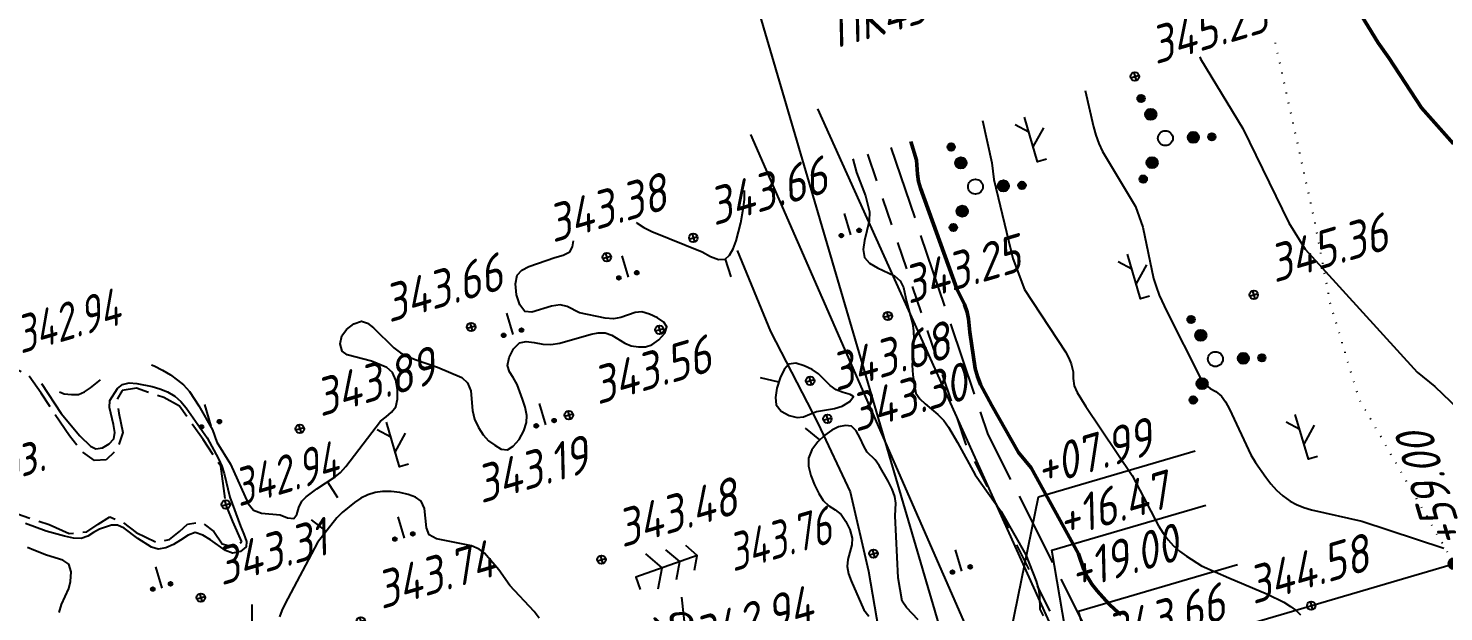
# Model space of a CAD drawing. Extents: x 1517648 to 1519685, y 2184577 to 2185456.
# Drawn here: x 1517976 to 1518128.2, y 2184805.2 to 2184868 of the extents above; entities that cross this region are included whole.
import ezdxf
from ezdxf.enums import TextEntityAlignment as Align

# ---------------------------------------------------------------- set-up
doc = ezdxf.new("R2010")
doc.units = 0
doc.header["$PDMODE"] = 34
for name, pattern in [('ИИDash_30_20', [5, 3, -2]), ('ИИDash_40_10', [5, 4, -1]), ('ИИDash_80_20', [10, 8, -2]), ('ИИDot', [1, 0, -1])]:
    doc.linetypes.add(name, pattern=pattern)
for name, color, linetype, lineweight in [('ИИ_ГЕОПУНКТ_025', 7, 'Continuous', 25), ('ИИ_ГЕОСЕТКА_025', 3, 'Continuous', 25), ('ИИ_ГИДРОГРАФИЯ_025', 3, 'Continuous', 25), ('ИИ_ГРАНИЦА_025', 7, 'Continuous', 25), ('ИИ_ДОРОГА_025', 7, 'Continuous', 25), ('ИИ_КОНТУР_025', 7, 'ИИDot', 25), ('ИИ_ОТМЕТКА_025', 7, 'Continuous', 25), ('ИИ_ПИКЕТАЖ_025', 7, 'Continuous', 25), ('ИИ_РАЗМЕР_025', 7, 'Continuous', 25), ('ИИ_РЕЛЬЕФ_025', 34, 'Continuous', 25), ('ИИ_РЕЛЬЕФ_050', 34, 'Continuous', 50), ('ИИ_ТЕКСТ_025', 7, 'Continuous', 25), ('ИИ_ТРАССА_ТРУБ_025', 7, 'Continuous', 25), ('ИИ_УГОДЬЯ_025', 7, 'Continuous', 25)]:
    doc.layers.add(name, color=color, linetype=linetype, lineweight=lineweight)
doc.styles.add('VNIPISIMPLEXCUR', font='simplex.shx', dxfattribs={"width": 0.8, "oblique": 15})
doc.linetypes.add('ИИ05485', pattern='A,19.47,-0.53,[37,3dservice.shx,S=1.5,R=0,X=0,Y=0],-0.53,19.47', length=40)
doc.linetypes.add('ИИ063862', pattern='A,0,[3,3dservice.shx,S=1.5,R=0,X=0.75,Y=0],-4', length=4)
doc.dimstyles.new('ИИ-2000-м-dm', dxfattribs={"dimscale": 2, "dimtxt": 2.5, "dimasz": 2.5, "dimexe": 1.25, "dimexo": 0, "dimgap": 1, "dimtad": 1, "dimtoh": 1, "dimzin": 1, "dimdsep": 46, "dimtxsty": 'VNIPISIMPLEXCUR', "dimcen": 2.5, "dimaunit": 1, "dimazin": 0, "dimtfac": 1, "dimtmove": 1, "dimatfit": 2, "dimfxl": 1, "dimarcsym": 0})

# ---------------------------------------------------------------- blocks, each defined once
blk = doc.blocks.new('ИИ05407')
at = {"linetype": 'Continuous', "lineweight": 25}
h = blk.add_hatch(color=0, dxfattribs=at)
edge = h.paths.add_edge_path()
edge.add_arc((-0.4999999999999995, 0.1), 0.1, 0, 360)
h = blk.add_hatch(color=0, dxfattribs=at)
edge = h.paths.add_edge_path()
edge.add_arc((0.5000000000000007, 0.1), 0.1, 0, 360)
at = {"color": 0, "linetype": 'Continuous', "lineweight": 25}
blk.add_lwpolyline([(0, 0), (0, 1.2)], dxfattribs=at)
for centre in [(-0.4999999999999995, 0.1), (0.5000000000000007, 0.1)]:
    blk.add_circle(centre, 0.1, dxfattribs=at)
blk = doc.blocks.new('PICKET')
at = {"color": 0, "linetype": 'Continuous', "lineweight": 25}
for p, q in [((-0.2299999999999898, 0), (0.2299999999999898, 0)), ((0, 0.2299999999999898), (0, -0.2299999999999898))]:
    blk.add_line(p, q, dxfattribs=at)
blk.add_circle((0, 0), 0.23, dxfattribs=at)
at = {"color": 0, "linetype": 'Continuous', "style": 'VNIPISIMPLEXCUR', "oblique": 15, "width": 0.8}
blk.add_attdef('OTMETKA', (1.25, 0.3000000000000114), '', height=2, dxfattribs=at)
at = {"color": 8, "linetype": 'Continuous', "style": 'VNIPISIMPLEXCUR', "oblique": 15, "width": 0.8, "flags": 1}
blk.add_attdef('NOMER', (1.25, -2.699999999999989), '', height=2, dxfattribs=at)
blk = doc.blocks.new('ИИ053952')
at = {"linetype": 'Continuous', "lineweight": 25}
h = blk.add_hatch(color=0, dxfattribs=at)
edge = h.paths.add_edge_path()
edge.add_arc((-1.308630616908658, 2.130137532763825), 0.2, 0, 360)
h = blk.add_hatch(color=0, dxfattribs=at)
edge = h.paths.add_edge_path()
edge.add_arc((-0.7851783701452177, 1.278082519658284), 0.3, 0, 360)
h = blk.add_hatch(color=0, dxfattribs=at)
edge = h.paths.add_edge_path()
edge.add_arc((1.499441115229502, 0.04094315521868452), 0.3, 0, 360)
h = blk.add_hatch(color=0, dxfattribs=at)
edge = h.paths.add_edge_path()
edge.add_arc((2.49906852538254, 0.06823859203112193), 0.2, 0, 360)
h = blk.add_hatch(color=0, dxfattribs=at)
edge = h.paths.add_edge_path()
edge.add_arc((-0.7142627450842838, -1.319025674876968), 0.3, 0, 360)
h = blk.add_hatch(color=0, dxfattribs=at)
edge = h.paths.add_edge_path()
edge.add_arc((-1.190437908473882, -2.198376124794947), 0.2, 0, 360)
at = {"color": 0, "linetype": 'Continuous', "lineweight": 25}
for centre, radius in [((-1.308630616908658, 2.130137532763825), 0.2), ((-0.7851783701452177, 1.278082519658284), 0.3), ((0, 0), 0.4), ((1.499441115229502, 0.04094315521868452), 0.3), ((2.49906852538254, 0.06823859203112193), 0.2), ((-0.7142627450842838, -1.319025674876968), 0.3), ((-1.190437908473882, -2.198376124794947), 0.2)]:
    blk.add_circle(centre, radius, dxfattribs=at)
blk = doc.blocks.new('ИИ05383')
at = {"color": 0, "linetype": 'Continuous', "lineweight": 25}
for points in [[(0.5, 0), (0, 0), (0, 2.5)], [(0, 1.66), (-0.5939696961966998, 2.2539696961967)], [(0, 0.833), (0.8251936136447011, 1.658193613644701)]]:
    blk.add_lwpolyline(points, dxfattribs=at)
blk = doc.blocks.new('ИИ053672А')
at = {"color": 0, "linetype": 'Continuous'}
for points in [[(0.6999999999999887, 3.095854811567278), (0, 3.5), (-0.6999999999999887, 3.095854811567278)], [(0, 3.5), (0, 0), (0.6999999999999887, 0)], [(0.8499999999999943, 2.009252271188813), (0, 2.5), (-0.8499999999999943, 2.009252271188813)], [(1, 0.9226497308103772), (0, 1.5), (-1, 0.9226497308103772)]]:
    blk.add_lwpolyline(points, dxfattribs=at)
at = {"color": 0, "linetype": 'Continuous', "style": 'VNIPISIMPLEXCUR', "oblique": 15, "width": 0.8}
blk.add_attdef('RACE1', text='', height=2, dxfattribs=at).set_placement((-2, 2.25), align=Align.RIGHT)
blk.add_attdef('HEIGHT', (2, 2.25), '', height=2, dxfattribs=at)
blk.add_attdef('DISTANCE', text='', height=2, dxfattribs=at).set_placement((8.5, 1.75), align=Align.MIDDLE_LEFT)
blk.add_attdef('RACE2', text='', height=2, dxfattribs=at).set_placement((-2, 1.25), align=Align.TOP_RIGHT)
blk.add_attdef('THICKNESS', text='', height=2, dxfattribs=at).set_placement((2, 1.25), align=Align.TOP_LEFT)
blk = doc.blocks.new('ИИ050052Р')
at = {"linetype": 'Continuous', "lineweight": 25}
h = blk.add_hatch(color=0, dxfattribs=at)
edge = h.paths.add_edge_path()
edge.add_arc((0, 0), 0.15, 0, 360)
at = {"color": 0, "linetype": 'Continuous', "lineweight": 25}
for radius in [0.75, 0.15]:
    blk.add_circle((0, 0), radius, dxfattribs=at)
at = {"color": 0, "linetype": 'Continuous', "style": 'VNIPISIMPLEXCUR', "oblique": 15, "width": 0.8}
for tag, p in [('CENTRE', (1.449999999999999, 0.6999999999999993)), ('HEIGHT', (1.449999999999999, -2.699999999999999))]:
    blk.add_attdef(tag, p, '', height=2, dxfattribs=at)
for tag, p in [('NUMBER', (-2, -1)), ('STATIONING', (-2, -4.399999999999999)), ('ALPHA', (-2, -7.799999999999999))]:
    blk.add_attdef(tag, text='', height=2, dxfattribs=at).set_placement(p, align=Align.RIGHT)
at = {"color": 253, "linetype": 'Continuous', "style": 'VNIPISIMPLEXCUR', "oblique": 15, "width": 0.8, "flags": 1}
blk.add_attdef('NOTE', text='', height=1.6, dxfattribs=at).set_placement((-2, -10.8), align=Align.RIGHT)
blk = doc.blocks.new('ИИ15002')
at = {"linetype": 'Continuous', "lineweight": 25}
h = blk.add_hatch(color=0, dxfattribs=at)
edge = h.paths.add_edge_path()
edge.add_arc((0, 0), 0.3, 0, 360)
at = {"color": 0, "linetype": 'Continuous', "lineweight": 25}
blk.add_circle((0, 0), 0.3, dxfattribs=at)
at = {"color": 0, "linetype": 'Continuous', "style": 'VNIPISIMPLEXCUR', "oblique": 15, "width": 0.8}
blk.add_attdef('STATIONING', (1, 1.3), '', height=2, rotation=90, dxfattribs=at)
at = {"color": 7, "linetype": 'Continuous', "style": 'VNIPISIMPLEXCUR', "oblique": 15, "width": 0.8}
blk.add_attdef('HEIGHT', text='', height=2, dxfattribs=at).set_placement((0, -1.3), align=Align.TOP_CENTER)
blk = doc.blocks.new('ИИ053296')
at = {"color": 0, "linetype": 'Continuous', "lineweight": 25}
blk.add_lwpolyline([(0, 0), (1, 0)], dxfattribs=at)
blk = doc.blocks.new('ИИ05012')
at = {"color": 0, "linetype": 'Continuous', "flags": 128}
for points in [[(0, 3), (0, -3)], [(-3, 0), (3, 0)]]:
    blk.add_lwpolyline(points, dxfattribs=at)
blk = doc.blocks.new('*D26')
at = {"layer": 'Defpoints', "color": 0, "transparency": 16777216}
for p in [(1517926.909671866, 2184855.147363951), (1518076.55, 2184794.9), (1517957.228860833, 2184764.673695511), (1517857.42, 2184730.52), (1517974.202249156, 2184660.524278777)]:
    blk.add_point(p, dxfattribs=at)
at = {"layer": 'ИИ_РАЗМЕР_025', "color": 0, "lineweight": -2, "transparency": 16777216}
for p, q in [((1517951.516275566, 2184788.67653947), (1517966.028395598, 2184792.940311232)), ((1517955.308124022, 2184766.134705561), (1517951.516275566, 2184788.67653947))]:
    blk.add_line(p, q, dxfattribs=at)
blk.add_arc((1517950.545219905, 2184757.880022167), 9.530217917746498, 40.60084746691081, 79.42976252258882, dxfattribs=at)
at = {"layer": 'ИИ_РАЗМЕР_025', "color": 0, "transparency": 16777216}
for points in [[(1517952.311411311, 2184766.582094964), (1517952.275488879, 2184767.914944301), (1517948.294902083, 2184767.140752336)], [(1517958.367100697, 2184764.400119852), (1517957.195197677, 2184763.764178749), (1517959.688972499, 2184760.566440238)]]:
    blk.add_solid(points, dxfattribs=at)
at = {"layer": 'ИИ_РАЗМЕР_025', "color": 0, "transparency": 16777216, "insert": (1517958.298993249, 2184794.193212795), "char_height": 4, "attachment_point": 5, "rotation": 16.373191132157835, "style": 'VNIPISIMPLEXCUR'}
blk.add_mtext("87°17'", dxfattribs=at)

msp = doc.modelspace()

# ---------------------------------------------------------------- linework, layer by layer
at = {"layer": 'ИИ_ГЕОПУНКТ_025'}
msp.add_lwpolyline([(1518076.55, 2184794.9), (1518054.4624092, 2184870.077046715), (1518090.276155211, 2184880.599398968)], dxfattribs=at)
at = {"layer": 'ИИ_ГИДРОГРАФИЯ_025', "linetype": 'ИИDash_40_10', "flags": 128}
msp.add_lwpolyline([(1517998.927351212, 2184812.749451798), (1517997.972178693, 2184814.92879802), (1517997.220179994, 2184816.753641186), (1517996.682983303, 2184820.874165177), (1517994.785160928, 2184823.73660868), (1517992.240504668, 2184827.325406435), (1517990.551606316, 2184828.250867472), (1517987.622453185, 2184829.253431364), (1517986.08267675, 2184829.002960471), (1517985.509701021, 2184828.036850355), (1517985.724630811, 2184826.569855147), (1517986.154362607, 2184824.49459778), (1517985.509701021, 2184822.669811307), (1517984.363877345, 2184821.560607362), (1517983.110588775, 2184821.489060448), (1517981.749835309, 2184822.45511387), (1517980.389081844, 2184824.136806515), (1517977.343263494, 2184828.721535049), (1517975.982510029, 2184830.689472044), (1517974.048780835, 2184831.583978552), (1517972.473225362, 2184831.047263309), (1517971.900249633, 2184829.508721186), (1517970.390246468, 2184827.141323368), (1517968.528203131, 2184825.853195445), (1517967.133715144, 2184824.758108126), (1517966.355265514, 2184823.729351941), (1517965.727471188, 2184822.449671316), (1517965.853081167, 2184821.144932263), (1517965.35153573, 2184820.149001484), (1517964.352991842, 2184820.202946861), (1517962.940156385, 2184821.646724448), (1517961.659522407, 2184821.521262228), (1517957.538543981, 2184821.143231465), (1517956.659657481, 2184820.415573267), (1517956.509002177, 2184819.411932203), (1517957.551733841, 2184818.855516831), (1517959.221053219, 2184818.558811787), (1517962.486912649, 2184817.324939328), (1517964.069879494, 2184815.390111206), (1517965.752388732, 2184814.260951229), (1517967.711035471, 2184814.562049218), (1517969.167497862, 2184815.465343183), (1517971.642896127, 2184816.234784325), (1517974.219497956, 2184815.968042462), (1517978.222916688, 2184814.601507738), (1517980.370297849, 2184813.654843416), (1517982.265181231, 2184813.812620803), (1517983.496746815, 2184814.633029199), (1517984.728440181, 2184815.421916134), (1517986.040849726, 2184814.89590427), (1517987.570573581, 2184813.749521187), (1517989.753350433, 2184812.707215308), (1517991.174417133, 2184812.991191927), (1517992.248171605, 2184813.843178479), (1517993.100862738, 2184814.632065414), (1517994.616743887, 2184814.884520571), (1517995.94312392, 2184813.843178479), (1517996.827249493, 2184812.51791646), (1517997.995818414, 2184812.202361685)], close=True, dxfattribs=at)
at = {"layer": 'ИИ_ГРАНИЦА_025', "linetype": 'ИИ05485', "flags": 128}
for points in [[(1518060.855371928, 2184859.292644118), (1518089.87, 2184794.97), (1518116.562939102, 2184740.83985748)], [(1518108.770556634, 2184738.748911013), (1518082.1, 2184791.64), (1518053.686970523, 2184856.520625999)]]:
    msp.add_lwpolyline(points, dxfattribs=at)
at = {"layer": 'ИИ_ДОРОГА_025', "linetype": 'ИИDash_80_20', "flags": 128}
msp.add_lwpolyline([(1518068.732694225, 2184855.13904917), (1518079.177244458, 2184824.277364264), (1518089.959151373, 2184802.893013258), (1518106.305544392, 2184775.358425854), (1518123.469106701, 2184746.148255529)], dxfattribs=at)
at = {"layer": 'ИИ_ДОРОГА_025', "linetype": 'ИИDash_30_20', "flags": 128}
msp.add_lwpolyline([(1518066.236059138, 2184854.405589143), (1518076.77317888, 2184823.270378717), (1518087.677804525, 2184801.642632882), (1518104.066850305, 2184774.036199281), (1518120.897416279, 2184745.392745788)], dxfattribs=at)
at = {"layer": 'ИИ_КОНТУР_025', "flags": 128}
msp.add_lwpolyline([(1518206.822147899, 2184770.635664269), (1518185.052394211, 2184770.963178496), (1518177.694950844, 2184771.765118117), (1518163.916471106, 2184775.240164111), (1518139.136447801, 2184795.88570653), (1518134.05312232, 2184802.702147755), (1518130.441293546, 2184808.449347831), (1518119.131497597, 2184828.021360169), (1518116.014680369, 2184838.321887788), (1518114.336392109, 2184847.185138839), (1518109.910834593, 2184867.236339685)], dxfattribs=at)
at = {"layer": 'ИИ_ПИКЕТАЖ_025', "color": 4}
for points in [[(1518080.202452162, 2184795.973015306), (1518084.611206068, 2184817.574624421), (1518101.478816272, 2184822.530457195)], [(1518088.339284505, 2184798.363449255), (1518086.050244299, 2184811.837740642), (1518102.615293081, 2184816.704678558)]]:
    msp.add_lwpolyline(points, dxfattribs=at)
at = {"layer": 'ИИ_ПИКЕТАЖ_025', "color": 4, "elevation": 343.66}
msp.add_lwpolyline([(1518090.735248667, 2184799.067334236), (1518088.908213003, 2184805.28580988), (1518106.014493501, 2184810.31176581)], dxfattribs=at)
at = {"layer": 'ИИ_РЕЛЬЕФ_025'}
for points, elevation in [([(1518101.962345354, 2184864.901237065), (1518102.035655556, 2184864.686011111), (1518106.579433333, 2184857.19141), (1518111.51936, 2184847.041), (1518113.292486016, 2184844.209210651), (1518125.349142182, 2184830.991426364), (1518127.24207, 2184829.438), (1518130.557764516, 2184826.239677419)], 345.5), ([(1518089.614872892, 2184861.27380367), (1518090.517594796, 2184857.362159752), (1518090.774988413, 2184856.45039269), (1518091.091678947, 2184855.565326316), (1518091.490589187, 2184854.724315831), (1518095.036842697, 2184848.787054545), (1518095.841109367, 2184846.574428638), (1518096.985040001, 2184841.054980762), (1518097.251656016, 2184840.185022419), (1518097.599431991, 2184839.262216752), (1518098.417894297, 2184837.497427614), (1518102.028397098, 2184830.326019966), (1518102.497931157, 2184829.683044743), (1518103.091111687, 2184829.214697156), (1518103.689572449, 2184828.918623975), (1518104.305813333, 2184828.407397778), (1518104.729732388, 2184827.798232566), (1518105.157961329, 2184827.008498924), (1518107.441555121, 2184822.106581584), (1518107.94232386, 2184821.28660375), (1518109.046676825, 2184819.70305447), (1518109.612001567, 2184818.976554864), (1518110.220391625, 2184818.302340691), (1518110.897571859, 2184817.686988508), (1518111.669267128, 2184817.137074871), (1518112.371470354, 2184816.761291933), (1518113.146774525, 2184816.448059597), (1518113.98055945, 2184816.184867743), (1518119.392634286, 2184814.956), (1518128.196907373, 2184812.053947547)], 345), ([(1518078.597734358, 2184858.037195015), (1518079.59505, 2184853.50505), (1518079.817103887, 2184851.691103312), (1518081.84812332, 2184843.21480169), (1518083.093747713, 2184839.857384979), (1518087.503507504, 2184833.187855314), (1518087.871642435, 2184832.500892875), (1518088.140969565, 2184831.893117392), (1518088.326902722, 2184831.017326887), (1518088.323963373, 2184830.292903363), (1518088.448949714, 2184829.526746823), (1518088.762405456, 2184828.813744249), (1518089.69043772, 2184827.289504894), (1518094.682346154, 2184819.861538461), (1518097.531525339, 2184814.470601243), (1518098.022266533, 2184813.680432413), (1518098.568662879, 2184812.962473912), (1518099.136861911, 2184812.335521847), (1518099.761964407, 2184811.753559322), (1518100.511819907, 2184811.191957343), (1518102.136708911, 2184810.167722772), (1518105.088390923, 2184808.861282988), (1518109.224970497, 2184807.128133866), (1518110.991754947, 2184806.248403421), (1518111.724394505, 2184805.801960256), (1518112.327817489, 2184805.349878856), (1518112.780487805, 2184804.891219513)], 344.5), ([(1518064.640478217, 2184853.936840293), (1518065.035, 2184852.437941176), (1518066.001211181, 2184849.927800927), (1518066.456364368, 2184848.212944828), (1518066.405180363, 2184847.227297658), (1518065.889033983, 2184845.133529362), (1518065.746846676, 2184844.159699499), (1518065.8971, 2184843.3241), (1518066.444834859, 2184842.695147733), (1518067.288233946, 2184842.199445532), (1518069.122457386, 2184841.331331728), (1518069.743498033, 2184840.820690324), (1518070.09640913, 2184840.102489042), (1518070.411575377, 2184838.585457349), (1518071.054340869, 2184836.227196637), (1518071.185856214, 2184835.413503268), (1518071.219768826, 2184834.51124483), (1518071.039811344, 2184831.710480771), (1518071.114524674, 2184830.707883097), (1518071.244475471, 2184829.717374292), (1518071.429663734, 2184828.738954355), (1518071.856360841, 2184828.131189413), (1518072.440843984, 2184827.580431769), (1518073.793789816, 2184826.451754705), (1518074.417563222, 2184825.77474345), (1518074.922524553, 2184825.064930374), (1518075.894165068, 2184823.44170084), (1518077.791507524, 2184819.950917719), (1518080.609545677, 2184816.009741054), (1518083.258174576, 2184811.341251443), (1518084.368639008, 2184808.516896209), (1518084.613808148, 2184807.66111745), (1518084.707320608, 2184806.905682407), (1518084.756790393, 2184805.510255031), (1518085.109187466, 2184804.807822877)], 343.5), ([(1518041.351039069, 2184847.094538883), (1518041.448357121, 2184847.007793679), (1518042.188110512, 2184846.530556968), (1518043.016820828, 2184846.114141843), (1518048.43566263, 2184843.907184035), (1518049.336195976, 2184843.435792206), (1518050.185630734, 2184843.110025404), (1518050.907319022, 2184843.148321168), (1518051.374046883, 2184843.555351389), (1518051.768511226, 2184844.244124686), (1518052.097728146, 2184845.118845543), (1518052.588484097, 2184847.042947866), (1518052.901809237, 2184848.729611923), (1518052.980540665, 2184849.551981781), (1518053.000249601, 2184850.367847872), (1518052.993104015, 2184850.514956632)], 343.5), ([(1517989.234725578, 2184831.782859685), (1517989.527899981, 2184831.673825905), (1517990.40844839, 2184831.217901326), (1517991.254932496, 2184830.685605504), (1517992.0205799, 2184830.133735391), (1517992.658618202, 2184829.619087939), (1517993.328033944, 2184828.891523996), (1517994.325633785, 2184827.353768202), (1517995.779833716, 2184824.776088884), (1517996.250457724, 2184823.467886193), (1517997.709105385, 2184821.084245842), (1517999.611492011, 2184816.854343556), (1518000.208307585, 2184816.1527809), (1518001.056994621, 2184815.839033311), (1518003.062874065, 2184815.664947023), (1518003.844717657, 2184815.338601293), (1518004.540060317, 2184815.247900777), (1518004.861636595, 2184815.70029767), (1518005.081308826, 2184816.43030083), (1518005.383741818, 2184817.102139477), (1518005.868043527, 2184817.59242628), (1518007.008282332, 2184818.452374016), (1518008.97591433, 2184819.722767296), (1518009.553132393, 2184820.196279642), (1518010.141218201, 2184820.857562325), (1518013.855676324, 2184825.714761075), (1518014.472575062, 2184826.182811846), (1518015.051010966, 2184826.677654137), (1518015.516214026, 2184827.251369447), (1518015.680514031, 2184828.093931062), (1518015.667265333, 2184829.125659166), (1518015.487114992, 2184830.142655868), (1518015.150710065, 2184830.941023277), (1518014.525166422, 2184831.474657946), (1518012.88517759, 2184832.175269712), (1518010.265393049, 2184832.861275736), (1518009.731059013, 2184833.228834449), (1518009.49988741, 2184834.03234425), (1518009.690075, 2184834.885075), (1518010.195029068, 2184835.575362781), (1518010.971869502, 2184836.197301852), (1518011.823791662, 2184836.461261225), (1518012.439023161, 2184836.254613027), (1518013.107715937, 2184835.748725174), (1518015.283789296, 2184833.597921442), (1518016.015554545, 2184833.057372727), (1518016.794904273, 2184832.661381579), (1518017.587342251, 2184832.344035639), (1518019.987093182, 2184831.526818182), (1518022.583560729, 2184830.401038141), (1518023.218277273, 2184829.837272727), (1518023.567096328, 2184828.983352066), (1518023.759880343, 2184826.863123365), (1518023.964145313, 2184825.9190625), (1518024.375670131, 2184825.033144724), (1518024.876053384, 2184824.242823942), (1518025.465459724, 2184823.598719933), (1518026.135583449, 2184823.121829027), (1518026.837317858, 2184822.696857373), (1518027.518016667, 2184822.6326), (1518028.135371024, 2184823.022407425), (1518028.75126245, 2184823.758596773), (1518029.259850753, 2184824.663684357), (1518029.555295746, 2184825.560186485), (1518029.574258111, 2184826.346191829), (1518029.410732377, 2184827.211281542), (1518029.135742474, 2184828.094469562), (1518028.53546589, 2184829.671196271), (1518028.136381941, 2184830.399212), (1518027.712093465, 2184831.032191392), (1518027.517617115, 2184831.686537662), (1518027.69667884, 2184832.581644017), (1518028.158183506, 2184833.503010624), (1518028.806687125, 2184834.145530891), (1518029.514356551, 2184834.287422938), (1518030.387428913, 2184834.175275445), (1518031.313685826, 2184833.998613855), (1518032.180908906, 2184833.946963613), (1518033.142672268, 2184834.117221506), (1518036.513519573, 2184835.059932714), (1518037.265003142, 2184835.220787656), (1518037.999065987, 2184835.229141587), (1518038.72373301, 2184834.980419102), (1518040.130004895, 2184834.106008012), (1518040.814635272, 2184833.824459991), (1518041.587141447, 2184833.711164405), (1518042.344162549, 2184833.728119805), (1518043.027825027, 2184833.927854724), (1518043.770449149, 2184834.447980983), (1518044.42944761, 2184835.176467999), (1518044.66204639, 2184835.854052822), (1518044.328683064, 2184836.351795236), (1518043.626572014, 2184836.841621165), (1518042.764291574, 2184837.240119782), (1518041.950420077, 2184837.463880263), (1518041.223286121, 2184837.415187019), (1518039.706375395, 2184836.88192806), (1518038.918966153, 2184836.733468597), (1518038.029252407, 2184836.788295624), (1518035.256570588, 2184837.375358824), (1518033.908474767, 2184838.028671666), (1518033.155484615, 2184838.221592308), (1518032.223700113, 2184838.084843341), (1518030.135830403, 2184837.431358353), (1518029.370036364, 2184837.525454545), (1518028.847870257, 2184838.219641731), (1518028.494959294, 2184839.307498521), (1518028.377673727, 2184840.4767074), (1518028.562383809, 2184841.414950851), (1518029.046233097, 2184841.94178359), (1518029.811230489, 2184842.341178415), (1518032.588190844, 2184843.320897899), (1518033.481264442, 2184843.547124323), (1518034.230340501, 2184843.920741704), (1518034.490676593, 2184844.471455276), (1518034.590665078, 2184845.10835316)], 343.5), ([(1517977.407288534, 2184829.754885376), (1517979.510098453, 2184826.538888707), (1517981.514759678, 2184824.145204927), (1517982.658986886, 2184823.025077363), (1517983.25321194, 2184822.743036641), (1517983.953268863, 2184822.861885856), (1517984.660495957, 2184823.269415203), (1517985.183365935, 2184823.83466301), (1517985.275410658, 2184824.495290113), (1517985.1265029, 2184825.357907739), (1517984.702717671, 2184827.203347416), (1517984.726284069, 2184827.943285896), (1517985.567359001, 2184829.228812499), (1517986.102844471, 2184829.667792052), (1517986.819918134, 2184829.823335172), (1517987.646445314, 2184829.768985731), (1517989.297127528, 2184829.447243962), (1517990.128894165, 2184829.210127478), (1517990.958504032, 2184828.870601867), (1517991.745640098, 2184828.39384269), (1517992.363818567, 2184827.839527896), (1517992.950758698, 2184827.150053544), (1517995.194391424, 2184823.941624279), (1517996.439720206, 2184821.680446554), (1517996.786458287, 2184820.899155485), (1517997.054261302, 2184820.082664773), (1517997.651049634, 2184817.549889917), (1517998.788990854, 2184814.425130456), (1517999.161695611, 2184813.566722879), (1517999.425348098, 2184812.785995471), (1517999.416369913, 2184812.199468486), (1517998.809902489, 2184811.706536452), (1517997.944294091, 2184811.546126541), (1517997.189863124, 2184811.830283105), (1517995.566240641, 2184812.972229376), (1517994.751383219, 2184813.475943488), (1517993.906508728, 2184813.764903706), (1517993.150972338, 2184813.480538664), (1517992.356979397, 2184812.921040365), (1517991.596729747, 2184812.447158603), (1517990.774641589, 2184812.098748967), (1517989.958502335, 2184811.946270452), (1517989.237958735, 2184812.18764891), (1517987.737372898, 2184813.096836987), (1517986.30321063, 2184814.210100737), (1517985.578227965, 2184814.537302538), (1517984.925952066, 2184814.52169807), (1517984.26795139, 2184814.339868099), (1517983.619455303, 2184814.09691376), (1517982.990308465, 2184813.755566099), (1517982.371745945, 2184813.353764569), (1517981.666715295, 2184813.104429965), (1517980.821929875, 2184813.133698827), (1517979.871710644, 2184813.348876289), (1517977.908011896, 2184813.890776375), (1517975.691434134, 2184814.718120419)], 343), ([(1517979.337515046, 2184828.875077026), (1517979.845334662, 2184828.660155249), (1517980.614103794, 2184828.573752381), (1517981.381860199, 2184828.591130535), (1517982.028472475, 2184828.86278964), (1517982.673303091, 2184829.317027459), (1517983.757677723, 2184830.173712873)], 343.5), ([(1518071.65979408, 2184804.378415715), (1518070.423079188, 2184805.688371669), (1518069.944789683, 2184806.371845109), (1518069.515048865, 2184808.886940904), (1518069.2036, 2184815.5555), (1518069.261649801, 2184816.901212791), (1518069.161668628, 2184817.631960784), (1518068.883405702, 2184818.39628859), (1518068.458266454, 2184819.271452426), (1518067.467031157, 2184820.950259165), (1518067.050771191, 2184821.551887556), (1518066.183355814, 2184822.379329983), (1518065.814462528, 2184823.035423559), (1518065.43453826, 2184823.889456374), (1518065.011650431, 2184824.686375214), (1518064.513866461, 2184825.171126866), (1518063.844998528, 2184825.269621291), (1518063.099415752, 2184825.096906277), (1518062.379230859, 2184824.749386439), (1518061.643785616, 2184824.220309768), (1518060.882539803, 2184823.490399809), (1518060.248647125, 2184822.640781716), (1518059.89526129, 2184821.752580645), (1518059.893643308, 2184820.874732494), (1518060.125845293, 2184819.877341845), (1518060.514283247, 2184818.861602234), (1518060.981373174, 2184817.928707203), (1518061.449531078, 2184817.179850291), (1518062.070212673, 2184816.605858206), (1518062.74093568, 2184816.170849199), (1518063.374496608, 2184815.695733368), (1518063.899597381, 2184814.933786681), (1518064.323489852, 2184814.062611888), (1518064.564294627, 2184813.151748088), (1518064.52464087, 2184812.413269523), (1518064.103781373, 2184810.862272142), (1518064.038208108, 2184810.091721622), (1518064.190005807, 2184809.3178354), (1518064.468480266, 2184808.548276346), (1518065.840981744, 2184805.443885212), (1518066.371955429, 2184804.745331337)], 343.5), ([(1518030.902682557, 2184804.546888165), (1518030.362210899, 2184805.258710316), (1518027.776433333, 2184808.071433333), (1518026.584400711, 2184809.722756687), (1518025.050697517, 2184811.512229543), (1518024.472172953, 2184811.96576433), (1518023.632498263, 2184812.301920702), (1518019.87198194, 2184813.060761535), (1518019.100556354, 2184813.493145628), (1518018.783891023, 2184814.261838607), (1518018.598550859, 2184816.343482133), (1518018.211877243, 2184817.137122932), (1518017.618849151, 2184817.535769145), (1518016.835830487, 2184817.83566108), (1518015.936293297, 2184818.037591059), (1518014.993709632, 2184818.142351406), (1518014.081551541, 2184818.150734445), (1518013.273291071, 2184818.0635325), (1518012.502785523, 2184817.79950438), (1518011.749263458, 2184817.452722636), (1518011.041558679, 2184816.975286175), (1518009.734276929, 2184815.89507343), (1518009.148110893, 2184815.318322142), (1518008.105958847, 2184814.013917209), (1518007.092735695, 2184812.675978418), (1518003.55204974, 2184806.059983326), (1518003.232781531, 2184805.379463796), (1518002.980633204, 2184804.681939917)], 343.5), ([(1517979.30284084, 2184805.148821842), (1517979.563679369, 2184806.015615094), (1517980.32877768, 2184807.738069908), (1517980.52718727, 2184808.47335137), (1517980.582149656, 2184809.514189916), (1517980.323699085, 2184810.345429485), (1517979.70088252, 2184810.769153785), (1517977.941714068, 2184811.327944422), (1517976.570417121, 2184811.86127527), (1517975.884768647, 2184812.127940694)], 343.5)]:
    msp.add_lwpolyline(points, dxfattribs=dict(at, elevation=elevation))
at = {"layer": 'ИИ_РЕЛЬЕФ_025', "elevation": 343.5}
msp.add_lwpolyline([(1518060.727710077, 2184826.7541002), (1518062.6779453, 2184827.078452773), (1518063.505593317, 2184827.338406238), (1518064.329227208, 2184827.839309625), (1518064.720040389, 2184828.357188268), (1518064.353862796, 2184828.597068649), (1518063.607331575, 2184828.786243592), (1518062.849209912, 2184829.070418023), (1518062.225287328, 2184829.556122724), (1518060.944696833, 2184830.795924791), (1518060.273723629, 2184831.262126134), (1518059.403671846, 2184831.669732288), (1518058.505779946, 2184831.937856614), (1518057.751612035, 2184831.834995771), (1518057.259103736, 2184831.28833653), (1518056.814985854, 2184830.368228566), (1518056.482239117, 2184829.284916557), (1518056.323844251, 2184828.248645184), (1518056.402781986, 2184827.469659124), (1518056.943843469, 2184826.808619513), (1518057.801327831, 2184826.337295825), (1518058.661324488, 2184826.107851166), (1518059.348744069, 2184826.190825929), (1518060.038227074, 2184826.472463064)], close=True, dxfattribs=at)
at = {"layer": 'ИИ_РЕЛЬЕФ_050'}
for points, elevation in [([(1518118.988493232, 2184869.903169045), (1518121.1297875, 2184866.392975), (1518122.305725, 2184864.78875), (1518125.809207143, 2184859.397857143), (1518129.249343077, 2184855.540750611)], 346), ([(1518070.885616621, 2184855.771533479), (1518071.500077108, 2184853.760361446), (1518071.591313458, 2184852.279730376), (1518071.715014286, 2184851.480308403), (1518071.91004491, 2184850.770301354), (1518075.8337, 2184839.9504), (1518076.641921375, 2184838.257760087), (1518076.950869231, 2184837.424615385), (1518077.091746291, 2184836.707819358), (1518077.225363158, 2184835.294736842), (1518077.81782357, 2184831.391142957), (1518078.051562572, 2184830.51080965), (1518078.381927368, 2184829.670924652), (1518079.589102437, 2184827.392438142), (1518082.476667714, 2184822.364051983), (1518083.814613207, 2184820.713207547), (1518088.912828938, 2184811.454485324), (1518089.494860898, 2184809.768728212), (1518089.910789655, 2184808.9104), (1518090.366849324, 2184808.213783484), (1518090.915420576, 2184807.487123032), (1518092.179831533, 2184806.068919096), (1518092.840538095, 2184805.44), (1518093.492983889, 2184804.913407722)], 344)]:
    msp.add_lwpolyline(points, dxfattribs=dict(at, elevation=elevation))
at = {"layer": 'ИИ_ТРАССА_ТРУБ_025', "color": 4}
msp.add_lwpolyline([(1517688.75824133, 2184680.965886451), (1517857.42, 2184730.52), (1518076.55, 2184794.9), (1518264.427821121, 2184850.094638775)], dxfattribs=at)
at = {"layer": 'ИИ_УГОДЬЯ_025', "linetype": 'ИИ063862', "flags": 128}
for points in [[(1518052.194680406, 2184844.056200037), (1518055.806535961, 2184835.362438982), (1518060.895980963, 2184825.520441896), (1518064.343667352, 2184818.138940578), (1518066.313777686, 2184809.609210237), (1518067.627184576, 2184802.063678204), (1518072.537181709, 2184793.721041201), (1518084.878284062, 2184776.739812436)], [(1518074.62203637, 2184772.534631432), (1518071.896761264, 2184775.257544106), (1518064.362186598, 2184779.582163523), (1518060.033811638, 2184782.625421751), (1518054.740453793, 2184788.492394538), (1518050.735824456, 2184793.036550615), (1518046.888374096, 2184800.884943085), (1518046.247136833, 2184806.811276252)]]:
    msp.add_lwpolyline(points, dxfattribs=at)

# ---------------------------------------------------------------- block references
at = {"layer": 'ИИ_ГЕОПУНКТ_025'}
ref = msp.add_blockref('ИИ050052Р', (1518076.55, 2184794.9, 343.14), dxfattribs=dict(at, xscale=2, yscale=2, zscale=2, rotation=16.37305555555556))
ref.add_attrib('NUMBER', 'Т.50753', dxfattribs={"layer": '0', "color": 0, "linetype": 'Continuous', "height": 3.999999999999998, "rotation": 16.37305555437367, "style": 'VNIPISIMPLEXCUR', "oblique": 15.00000000000003, "width": 0.8000000000000004}).set_placement((1518072.537460095, 2184876.344006129), align=Align.RIGHT)
ref.add_attrib('CENTRE', '343.57', (1518074.420345652, 2184884.292343938), dxfattribs={"layer": '0', "color": 0, "linetype": 'Continuous', "height": 3.999999999999998, "rotation": 16.37305555437367, "style": 'VNIPISIMPLEXCUR', "oblique": 15.00000000000003, "width": 0.8000000000000004})
ref.add_attrib('HEIGHT', '343.14', (1518075.453860637, 2184877.940189748), dxfattribs={"layer": '0', "color": 0, "linetype": 'Continuous', "height": 3.999999999999998, "rotation": 16.37305555437367, "style": 'VNIPISIMPLEXCUR', "oblique": 15.00000000000003, "width": 0.8000000000000004})
ref.add_attrib('STATIONING', 'ПК43+04.18', dxfattribs={"layer": '0', "color": 0, "linetype": 'Continuous', "height": 3.999999999999998, "rotation": 16.37305555437367, "style": 'VNIPISIMPLEXCUR', "oblique": 15.00000000000003, "width": 0.8000000000000004}).set_placement((1518084.584116644, 2184872.162108549), align=Align.RIGHT)
at = {"layer": 'ИИ_ГЕОСЕТКА_025', "xscale": 2, "yscale": 2, "zscale": 2}
msp.add_blockref('ИИ05012', (1518000, 2184800), dxfattribs=at)
at = {"layer": 'ИИ_ОТМЕТКА_025', "xscale": 2, "yscale": 2, "zscale": 2, "rotation": 16.37305555555556}
for p, values in [((1518094.9801, 2184862.77, 345.23), {'OTMETKA': '345.23'}), ((1518047.49309465, 2184845.4322523, 343.66), {'OTMETKA': '343.66'}), ((1518107.75827626, 2184839.29717042, 345.36), {'OTMETKA': '345.36'}), ((1518068.41420998, 2184837.02377404, 343.25), {'OTMETKA': '343.25'}), ((1518005.18, 2184824.9, 343.89), {'OTMETKA': '343.89'}), ((1518037.61970557, 2184810.83394476, 343.48), {'OTMETKA': '343.48'}), ((1518011.7301, 2184804.2001, 343.74), {'OTMETKA': '343.74'}), ((1517994.5301, 2184806.75, 343.31), {'OTMETKA': '343.31'})]:
    msp.add_blockref('PICKET', p, dxfattribs=at).add_auto_attribs(values)
at = {"layer": 'ИИ_ОТМЕТКА_025'}
ref = msp.add_blockref('PICKET', (1518038.18, 2184843.34, 343.38), dxfattribs=dict(at, xscale=2, yscale=2, zscale=2, rotation=16.37305555555556))
ref.add_attrib('OTMETKA', '343.38', (1518032.399779048, 2184844.883546251, 343.38), dxfattribs={"layer": '0', "color": 0, "linetype": 'Continuous', "height": 3.999999999999997, "rotation": 16.37305555437363, "style": 'VNIPISIMPLEXCUR', "oblique": 14.99999999999995, "width": 0.8000000000000004})
ref = msp.add_blockref('PICKET', (1518023.60347461, 2184835.84017634, 343.66), dxfattribs=dict(at, xscale=2, yscale=2, zscale=2, rotation=16.37305555555556))
ref.add_attrib('OTMETKA', '343.66', (1518014.796005164, 2184836.297680058, 343.66), dxfattribs={"layer": '0', "color": 0, "linetype": 'Continuous', "height": 3.999999999999997, "rotation": 16.37305555437363, "style": 'VNIPISIMPLEXCUR', "oblique": 14.99999999999995, "width": 0.8000000000000004})
ref = msp.add_blockref('PICKET', (1517974.048780835, 2184831.583978552), dxfattribs=dict(at, xscale=2, yscale=2, zscale=2, rotation=16.37305555555556))
ref.add_attrib('OTMETKA', '342.94', (1517975.167765647, 2184832.944651207), dxfattribs={"layer": '0', "color": 0, "linetype": 'Continuous', "height": 3.999999999999997, "rotation": 16.37305555437363, "style": 'VNIPISIMPLEXCUR', "oblique": 14.99999999999995, "width": 0.7})
ref = msp.add_blockref('PICKET', (1518060.05768286, 2184830.06400788, 343.68), dxfattribs=dict(at, xscale=2, yscale=2, zscale=2, rotation=16.37305555555556))
ref.add_attrib('OTMETKA', '343.68', (1518062.83276955, 2184828.911196817, 343.68), dxfattribs={"layer": '0', "color": 0, "linetype": 'Continuous', "height": 3.999999999999997, "rotation": 16.37305555437363, "style": 'VNIPISIMPLEXCUR', "oblique": 14.99999999999995, "width": 0.8000000000000004})
ref = msp.add_blockref('PICKET', (1518043.854239935, 2184835.546988114, 343.56), dxfattribs=dict(at, xscale=2, yscale=2, zscale=2, rotation=16.37305555555556))
ref.add_attrib('OTMETKA', '343.56', (1518037.217926122, 2184827.471735017, 343.56), dxfattribs={"layer": '0', "color": 0, "linetype": 'Continuous', "height": 3.999999999999997, "rotation": 16.37305555437363, "style": 'VNIPISIMPLEXCUR', "oblique": 14.99999999999995, "width": 0.8000000000000004})
ref = msp.add_blockref('PICKET', (1518061.90933152, 2184825.96429909, 343.3), dxfattribs=dict(at, xscale=2, yscale=2, zscale=2, rotation=16.37305555555556))
ref.add_attrib('OTMETKA', '343.30', (1518064.960831864, 2184824.542314935, 343.3), dxfattribs={"layer": '0', "color": 0, "linetype": 'Continuous', "height": 3.999999999999997, "rotation": 16.37305555437363, "style": 'VNIPISIMPLEXCUR', "oblique": 14.99999999999995, "width": 0.8000000000000004})
ref = msp.add_blockref('PICKET', (1518034.1101, 2184826.37, 343.19), dxfattribs=dict(at, xscale=2, yscale=2, zscale=2, rotation=16.37305555555556))
ref.add_attrib('OTMETKA', '343.19', (1518024.68440544, 2184816.853596655, 343.19), dxfattribs={"layer": '0', "color": 0, "linetype": 'Continuous', "height": 3.999999999999997, "rotation": 16.37305555437363, "style": 'VNIPISIMPLEXCUR', "oblique": 14.99999999999995, "width": 0.8000000000000004})
ref = msp.add_blockref('PICKET', (1517997.220179994, 2184816.753641186), dxfattribs=dict(at, xscale=2, yscale=2, zscale=2, rotation=16.37305555555556))
ref.add_attrib('OTMETKA', '342.94', (1517998.622019803, 2184816.509659052), dxfattribs={"layer": '0', "color": 0, "linetype": 'Continuous', "height": 3.999999999999997, "rotation": 16.37305555437363, "style": 'VNIPISIMPLEXCUR', "oblique": 14.99999999999995, "width": 0.7})
ref = msp.add_blockref('PICKET', (1518066.8701, 2184811.48, 343.76), dxfattribs=dict(at, xscale=2, yscale=2, zscale=2, rotation=16.37305555555556))
ref.add_attrib('OTMETKA', '343.76', (1518051.780570656, 2184809.519237356, 343.76), dxfattribs={"layer": '0', "color": 0, "linetype": 'Continuous', "height": 4, "rotation": 16.37305555437367, "style": 'VNIPISIMPLEXCUR', "oblique": 15, "width": 0.7})
ref = msp.add_blockref('PICKET', (1518113.948643239, 2184805.886952009, 344.58), dxfattribs=dict(at, xscale=2, yscale=2, zscale=2, rotation=16.37305555555556))
ref.add_attrib('OTMETKA', '344.58', (1518107.701839606, 2184806.012479297, 344.58), dxfattribs={"layer": '0', "color": 0, "linetype": 'Continuous', "height": 4, "rotation": 16.37305555437367, "style": 'VNIPISIMPLEXCUR', "oblique": 15.00000000000003, "width": 0.8})
ref = msp.add_blockref('PICKET', (1518067.32, 2184792.17, 342.94), dxfattribs=dict(at, xscale=2, yscale=2, zscale=2, rotation=16.37305555555556))
ref.add_attrib('OTMETKA', '342.94', (1518048.103342019, 2184800.533393165, 5.040000000000077), dxfattribs={"layer": '0', "color": 0, "linetype": 'Continuous', "height": 3.999999999999998, "rotation": 16.37305555437367, "style": 'VNIPISIMPLEXCUR', "oblique": 15.00000000000003, "width": 0.8000000000000004})
at = {"layer": 'ИИ_ПИКЕТАЖ_025', "color": 4}
ref = msp.add_blockref('ИИ15002', (1518080.202452162, 2184795.973015306), dxfattribs=dict(at, xscale=1.999999999999999, yscale=1.999999999999999, zscale=1.999999999999999, rotation=16.37305555555556))
ref.add_attrib('STATIONING', '+07.99', (1518084.874134568, 2184818.637425124), dxfattribs={"layer": '0', "color": 0, "linetype": 'Continuous', "height": 3.999999999999998, "rotation": 16.37305555555563, "style": 'VNIPISIMPLEXCUR', "oblique": 14.99999999999995, "width": 0.8000000000000007})
ref = msp.add_blockref('ИИ15002', (1518129.313601099, 2184810.400860536, 344.95), dxfattribs=dict(at, xscale=1.999999999999999, yscale=1.999999999999999, zscale=1.999999999999999, rotation=16.37305555555556))
ref.add_attrib('STATIONING', '+59.00', (1518130.451886037, 2184812.737805868, 344.95), dxfattribs={"layer": '0', "color": 0, "linetype": 'Continuous', "height": 4, "rotation": 106.3730555555556, "style": 'VNIPISIMPLEXCUR', "oblique": 14.99999999999995, "width": 0.8000000000000007})
ref.add_attrib('HEIGHT', '344.95', dxfattribs={"layer": '0', "color": 7, "linetype": 'Continuous', "height": 4, "rotation": 16.37305555031216, "style": 'VNIPISIMPLEXCUR', "oblique": 15.00000000000003, "width": 0.8}).set_placement((1518137.144015685, 2184807.823970449, 344.95), align=Align.TOP_CENTER)
ref = msp.add_blockref('ИИ15002', (1518088.339284505, 2184798.363449255), dxfattribs=dict(at, xscale=1.999999999999999, yscale=1.999999999999999, zscale=1.999999999999999, rotation=16.37305555555556))
ref.add_attrib('STATIONING', '+16.47', (1518087.243053378, 2184813.091617598), dxfattribs={"layer": '0', "color": 0, "linetype": 'Continuous', "height": 3.999999999999998, "rotation": 16.37305555555563, "style": 'VNIPISIMPLEXCUR', "oblique": 14.99999999999995, "width": 0.8000000000000007})
ref = msp.add_blockref('ИИ15002', (1518090.735248667, 2184799.067334236, 343.66), dxfattribs=dict(at, xscale=1.999999999999999, yscale=1.999999999999999, zscale=1.999999999999999, rotation=16.37305555555556))
ref.add_attrib('STATIONING', '+19.00', (1518088.52131504, 2184807.471752521, 343.66), dxfattribs={"layer": '0', "color": 0, "linetype": 'Continuous', "height": 3.999999999999998, "rotation": 16.37305555555563, "style": 'VNIPISIMPLEXCUR', "oblique": 14.99999999999995, "width": 0.8000000000000007})
ref.add_attrib('HEIGHT', '343.66', dxfattribs={"layer": '0', "color": 7, "linetype": 'Continuous', "height": 4, "rotation": 16.37305555031216, "style": 'VNIPISIMPLEXCUR', "oblique": 15.00000000000003, "width": 0.8}).set_placement((1518097.598740071, 2184806.505553481, 343.66), align=Align.TOP_CENTER)
at = {"layer": 'ИИ_РЕЛЬЕФ_025', "xscale": 2, "yscale": 2, "zscale": 2}
for p, rotation in [((1518050.907319017, 2184843.148321167, 343.5), 287.8665504225386), ((1518056.671755866, 2184829.901919669, 343.5), 165.8964608521578), ((1518061.108573188, 2184823.707128776, 343.5), 140.3095857821578), ((1518008.153847829, 2184819.192003539, 343.5), 302.9884291521578), ((1518008.019927562, 2184813.90031479, 343.5), 142.8632958021578)]:
    msp.add_blockref('ИИ053296', p, dxfattribs=dict(at, rotation=rotation))
at = {"layer": 'ИИ_УГОДЬЯ_025', "xscale": 2, "yscale": 2, "zscale": 2}
for p in [(1518098.260354904, 2184856.142536661), (1518077.837930165, 2184850.931245982), (1518103.639970303, 2184832.389855372)]:
    msp.add_blockref('ИИ053952', p, dxfattribs=at)
at = {"layer": 'ИИ_УГОДЬЯ_025', "xscale": 2, "yscale": 2, "zscale": 2, "rotation": 16.37305555555556}
for name, p in [('ИИ05383', (1518084.52067206, 2184853.59579226)), ('ИИ05407', (1518064.425336413, 2184845.758691335)), ('ИИ05383', (1518095.600412632, 2184838.863094189)), ('ИИ05407', (1518040.506582195, 2184841.206689387)), ('ИИ05407', (1518028.112964195, 2184835.034035201)), ('ИИ05407', (1517995.627190326, 2184825.197187358)), ('ИИ05407', (1518031.62111742, 2184825.310657103)), ('ИИ05383', (1518015.90320226, 2184820.797636632)), ('ИИ05383', (1518113.640915002, 2184821.634240643)), ('ИИ05407', (1518016.420065036, 2184813.128772596)), ('ИИ05407', (1518076.374025826, 2184809.586022727)), ('ИИ05407', (1517990.377065159, 2184807.757077043))]:
    msp.add_blockref(name, p, dxfattribs=at)
at = {"layer": 'ИИ_УГОДЬЯ_025'}
ref = msp.add_blockref('ИИ053672А', (1518041.313882025, 2184808.946682222), dxfattribs=dict(at, xscale=2, yscale=2, zscale=2, rotation=289.5900369228054))
ref.add_attrib('HEIGHT', '9', (1518042.928559325, 2184805.245167282), dxfattribs={"layer": '0', "color": 0, "linetype": 'Continuous', "height": 4, "rotation": 289.5900369240196, "style": 'VNIPISIMPLEXCUR', "oblique": 15, "width": 0.8})

# ---------------------------------------------------------------- texts
at = {"layer": 'ИИ_ТЕКСТ_025', "style": 'VNIPISIMPLEXCUR', "oblique": 15, "width": 0.8}
msp.add_text('оз.', height=4, rotation=16.37305555555556, dxfattribs=at).set_placement((1517973.172302314, 2184819.064922584))

# ---------------------------------------------------------------- dimensions: what is measured, and where the dimension line sits
at = {"layer": 'ИИ_РАЗМЕР_025'}
dim = msp.add_angular_dim_2l(base=(1517957.228860833, 2184764.673695511), line1=((1517857.42, 2184730.52), (1518076.55, 2184794.9)), line2=((1517974.202249156, 2184660.524278777), (1517926.909671866, 2184855.147363951)), dimstyle='ИИ-2000-м-dm', override={"dimtxt": 2, "dimasz": 2, "dimgap": 0.5}, dxfattribs=at)
dim.commit()
dim.dimension.update_dxf_attribs({"geometry": '*D26', "text_midpoint": (1517958.298993249, 2184794.193212795), "dimtype": 162})

doc.saveas('drawing.dxf')
